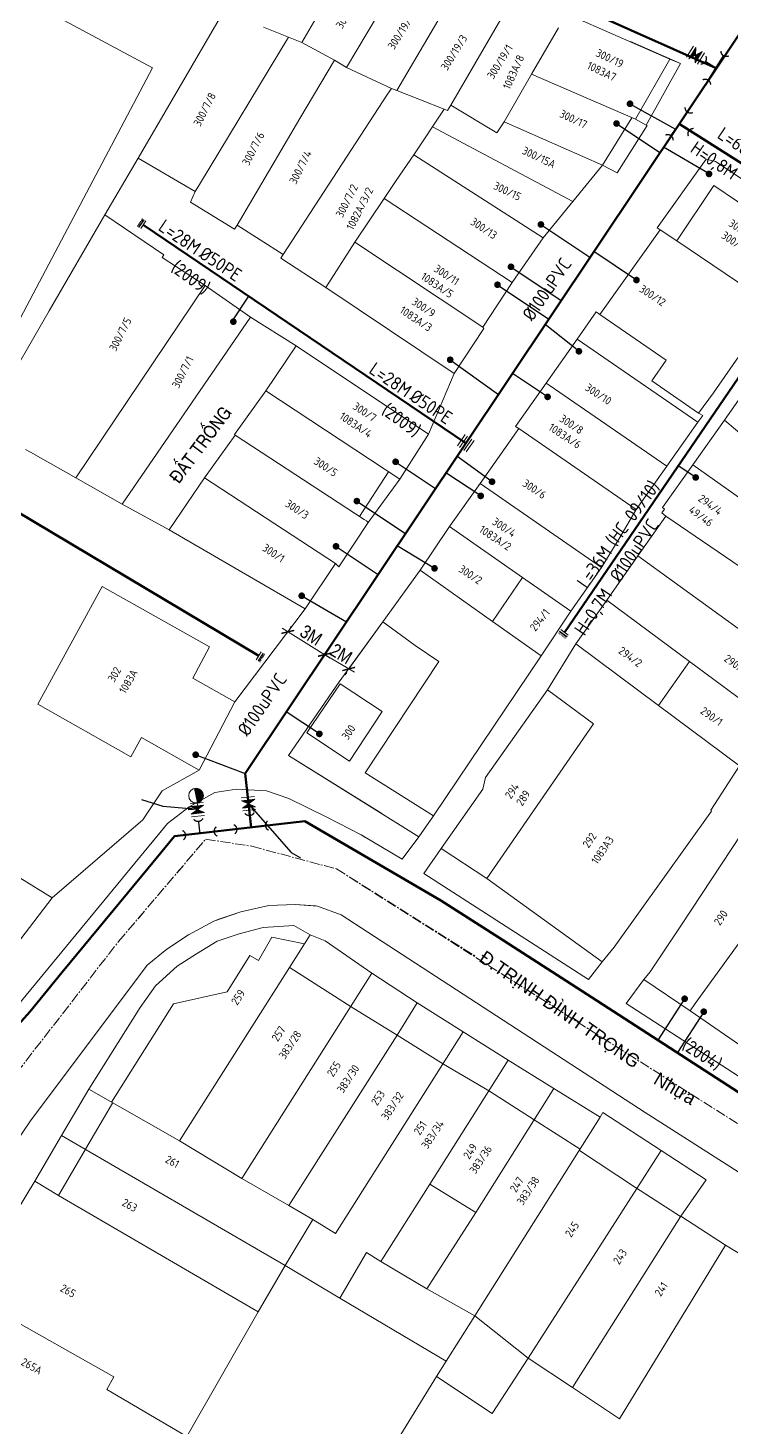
# Model space of a CAD drawing. Header units: inches. Extents: x 595615 to 1194060, y 1190840 to 2385448.
# Drawn here: x 596890.4 to 596943.1, y 1191823 to 1191928 of the extents above; entities that cross this region are included whole.
import ezdxf
from ezdxf.enums import TextEntityAlignment as Align

# ---------------------------------------------------------------- set-up
doc = ezdxf.new("R2010")
doc.units = ezdxf.units.IN
doc.header["$MEASUREMENT"] = 0
doc.linetypes.add('CENTER2', pattern=[1.125, 0.75, -0.125, 0.125, -0.125])
doc.layers.get('Defpoints').update_dxf_attribs({"color": 1})
for name, color, linetype, lineweight in [('Chitiet', 4, 'Continuous', 9), ('DN 100 uPVC', 4, 'Continuous', 50), ('DN 150 uPVC', 4, 'Continuous', 50), ('DN 25 PE', 40, 'Continuous', 30), ('DN 50 PE', 4, 'Continuous', 50), ('DOSAU', 2, 'Continuous', 20), ('DUONG CACH LE', 112, 'Continuous', 5), ('NAM-CDAI', 220, 'Continuous', 25), ('Nen tim duong', 9, 'CENTER2', 0), ('Nen_HTHANH-TP', 9, 'Continuous', 0), ('Nen_SN-HTHANH-TP_new', 7, 'Continuous', 0), ('Nen_SN_HTHANH_old', 9, 'Continuous', 0), ('ONG CAP 3 (DADT)', 221, 'Continuous', 50), ('Te', 4, 'Continuous', 15), ('TEXT PIPE', 3, 'Continuous', 25), ('Text_DiaDanh', 9, 'Continuous', 0), ('Text_GiaoThong', 142, 'Continuous', 0), ('TLK 15', 220, 'Continuous', 20), ('Trucuuhoa', 1, 'Continuous', 15), ('VAN', 7, 'Continuous', 20)]:
    doc.layers.add(name, color=color, linetype=linetype, lineweight=lineweight)
doc.layers.add('ki hieu van', color=170, linetype='Continuous')
doc.styles.add('Dia Danh', font='VHELVCN_0.TTF', dxfattribs={"height": 1})
doc.styles.add('Giao Thong', font='VAPTIMN_0.TTF', dxfattribs={"height": 1})
doc.styles.add('Sonha_QTB', font='isocp.shx', dxfattribs={"height": 0.6, "bigfont": 'bigfont.shx'})
doc.styles.add('text', font='isocp2.shx')
doc.styles.add('VNI-HC', font='VHELVCN_0.TTF')
doc.dimstyles.new('DUONG KICH THUOC', dxfattribs={"dimtxt": 1, "dimasz": 0.7, "dimexe": 0.5, "dimexo": 0.3, "dimgap": 0.2, "dimtad": 1, "dimzin": 0, "dimdsep": 46, "dimtxsty": 'VNI-HC', "dimblk": 'ARCHTICK', "dimcen": 0.09, "dimdle": 0.5, "dimclrd": 256, "dimclre": 256, "dimclrt": 256, "dimadec": 0, "dimazin": 0, "dimtfac": 1, "dimtofl": 0, "dimtmove": 0, "dimatfit": 3, "dimfxl": 1, "dimtolj": 1, "dimtzin": 0, "dimlwd": -1, "dimlwe": -1, "dimarcsym": 0})

# ---------------------------------------------------------------- blocks, each defined once
blk = doc.blocks.new('BIT')
at = {"layer": 'Chitiet', "ltscale": 100}
for p, q in [((0.35, 0), (-0.35, 0)), ((-0.3, -0.16), (-0.35, -0.21)), ((0.35, -0.16), (-0.35, -0.16)), ((-0.18, -0.16), (-0.34, -0.33)), ((-0.06, -0.16), (-0.22, -0.33)), ((0.07, -0.16), (-0.09, -0.33)), ((0.19, -0.16), (0.03, -0.33)), ((0.32, -0.16), (0.15, -0.33)), ((0.35, -0.25), (0.28, -0.33))]:
    blk.add_line(p, q, dxfattribs=at)
blk = doc.blocks.new('TLK 15')
at = {"layer": 'TLK 15', "linetype": 'Continuous', "const_width": 0.25}
blk.add_lwpolyline([(-0.125, 0, 1), (0.125, 0, 1)], format="xyb", close=True, dxfattribs=at)
blk = doc.blocks.new('VAN')
at = {"layer": 'VAN'}
h = blk.add_hatch(color=256, dxfattribs=at)
h.paths.add_polyline_path([(0.21, -0.5), (0.49, 0), (0.21, 0.5)])
h.paths.add_polyline_path([(0.77, 0.5), (0.49, 0), (0.77, -0.5)])
at = {"layer": 'VAN', "ltscale": 100}
for p, q in [((0, 0.5), (0, -0.5)), ((0.77, -0.5), (0.21, 0.5)), ((0.21, -0.5), (0.77, 0.5)), ((0.21, 0.5), (0.21, -0.5)), ((0.77, 0.5), (0.77, -0.5)), ((0.98, 0.5), (0.98, -0.5))]:
    blk.add_line(p, q, dxfattribs=at)
blk = doc.blocks.new('TE+VAN')
at = {"layer": 'Chitiet', "ltscale": 100, "const_width": 0.1}
for points in [[(-0.35, 1.28, 0.571257), (0.35, 1.28)], [(1.1, 0.35, 0.571257), (1.1, -0.35)], [(0.35, -1.28, 0.571257), (-0.35, -1.28)]]:
    blk.add_lwpolyline(points, format="xyb", dxfattribs=at)
for points in [[(0, -1.08), (0, 1.08)], [(0.9, 0), (0, 0)]]:
    blk.add_lwpolyline(points, dxfattribs=at)
at = {"layer": 'VAN'}
blk.add_blockref('VAN', (1.3, 0), dxfattribs=at)
blk = doc.blocks.new('_ArchTick')
at = {"color": 0, "linetype": 'ByBlock', "const_width": 0.15}
blk.add_lwpolyline([(-0.5, -0.5), (0.5, 0.5)], dxfattribs=at)
blk = doc.blocks.new('Trucuuhoa100')
at = {"layer": 'Trucuuhoa', "linetype": 'Continuous'}
blk.add_hatch(color=256, dxfattribs=at).paths.add_polyline_path([(0.55, 0, 0.414373), (0, 0.55, 0.414055), (-0.55, 0)])
blk.add_line((-0.55, 0), (0.55, 0), dxfattribs=at)
at = {"layer": 'Trucuuhoa', "linetype": 'Continuous', "flags": 128}
blk.add_lwpolyline([(0.55, -0.02), (0.89, -0.02)], dxfattribs=at)
at = {"layer": 'Trucuuhoa', "linetype": 'Continuous'}
blk.add_circle((0, 0), 0.551, dxfattribs=at)
blk = doc.blocks.new('*D132')
at = {"layer": 'Defpoints', "color": 0}
for p in [(596912.6, 1191881.02), (596914.42, 1191879.95), (596914.42, 1191879.95)]:
    blk.add_point(p, dxfattribs=at)
at = {"layer": 'DUONG CACH LE'}
for p, q in [((596912.17, 1191881.28), (596914.85, 1191879.7)), ((596912.45, 1191880.76), (596912.35, 1191880.59)), ((596914.27, 1191879.69), (596914.16, 1191879.52))]:
    blk.add_line(p, q, dxfattribs=at)
at = {"layer": 'DUONG CACH LE', "xscale": 0.7, "yscale": 0.7, "zscale": 0.7}
for p, rotation in [((596912.6, 1191881.02), 149.5236644650749), ((596914.42, 1191879.95), 329.5236644650749)]:
    blk.add_blockref('_ArchTick', p, dxfattribs=dict(at, rotation=rotation))
at = {"layer": 'DUONG CACH LE', "insert": (596913.86, 1191881.09), "char_height": 1, "attachment_point": 5, "rotation": 329.5237, "style": 'VNI-HC'}
blk.add_mtext('\\A1;2M', dxfattribs=at)
blk = doc.blocks.new('*D133')
at = {"layer": 'Defpoints', "color": 0}
for p in [(596909.85, 1191882.73), (596909.85, 1191882.73), (596912.6, 1191881.02)]:
    blk.add_point(p, dxfattribs=at)
at = {"layer": 'DUONG CACH LE'}
for p, q in [((596913.02, 1191880.76), (596909.43, 1191883)), ((596910.01, 1191882.99), (596910.11, 1191883.16)), ((596912.76, 1191881.28), (596912.86, 1191881.45))]:
    blk.add_line(p, q, dxfattribs=at)
at = {"layer": 'DUONG CACH LE', "xscale": 0.7, "yscale": 0.7, "zscale": 0.7}
for p, rotation in [((596909.85, 1191882.73), 148.1308139525776), ((596912.6, 1191881.02), 328.1308139525776)]:
    blk.add_blockref('_ArchTick', p, dxfattribs=dict(at, rotation=rotation))
at = {"layer": 'DUONG CACH LE', "insert": (596911.6, 1191882.48), "char_height": 1, "attachment_point": 5, "rotation": 328.1308, "style": 'VNI-HC'}
blk.add_mtext('\\A1;3M', dxfattribs=at)
blk = doc.blocks.new('TE1')
at = {"layer": 'Chitiet', "ltscale": 100, "const_width": 0.1}
for points in [[(-0.35, 1.28, 0.571257), (0.35, 1.28)], [(1.1, 0.35, 0.571257), (1.1, -0.35)], [(0.35, -1.28, 0.571257), (-0.35, -1.28)]]:
    blk.add_lwpolyline(points, format="xyb", dxfattribs=at)
for points in [[(0, -1.08), (0, 1.08)], [(0.9, 0), (0, 0)]]:
    blk.add_lwpolyline(points, dxfattribs=at)
blk = doc.blocks.new('Kieng caunuoc')
at = {"layer": 'Chitiet', "ltscale": 100}
for p, q in [((-0.52, 0.4), (0.52, 0.4)), ((-0.52, 0.2), (0.52, 0.2)), ((-0.52, -0.2), (0.52, -0.2)), ((-0.52, -0.4), (0.52, -0.4))]:
    blk.add_line(p, q, dxfattribs=at)

msp = doc.modelspace()

# ---------------------------------------------------------------- linework, layer by layer
at = {"layer": 'DN 100 uPVC'}
for points in [[(596942.001, 1191925.014), (596909.757, 1191939.389), (596891.147, 1191948.089), (596883.775, 1191951.888)], [(596907.676, 1191880.933), (596883.681, 1191895.245), (596871.538, 1191901.294), (596859.448, 1191907.23), (596849.194, 1191912.28), (596828.273, 1191922.727), (596810.703, 1191931.436)], [(596939.207, 1191920.834), (596965.461, 1191904.204), (596966.061, 1191901.852), (596945.736, 1191873.726)], [(596951.383, 1191913.121), (596930.62, 1191882.695)]]:
    msp.add_lwpolyline(points, dxfattribs=at)
at = {"layer": 'DN 150 uPVC'}
msp.add_lwpolyline([(596955.981, 1191945.931), (596906.642, 1191872.109), (596907.105, 1191868.063)], dxfattribs=at)
at = {"layer": 'DN 25 PE'}
for p, q in [((596935.523, 1191922.34), (596938.942, 1191920.437)), ((596934.512, 1191920.859), (596937.769, 1191918.682)), ((596941.455, 1191917.078), (596938.045, 1191919.095)), ((596928.837, 1191913.286), (596932.518, 1191910.826)), ((596936.011, 1191909.118), (596932.808, 1191911.259)), ((596926.595, 1191910.112), (596930.36, 1191907.596)), ((596925.583, 1191908.764), (596929.425, 1191906.197)), ((596905.643, 1191905.997), (596906.932, 1191907.898)), ((596931.691, 1191903.778), (596929.156, 1191905.795)), ((596922.034, 1191903.138), (596925.648, 1191900.547)), ((596929.341, 1191900.357), (596926.701, 1191902.122)), ((596917.939, 1191895.488), (596920.931, 1191893.488)), ((596925.176, 1191893.993), (596922.545, 1191895.904)), ((596924.324, 1191892.928), (596921.719, 1191894.669)), ((596940.456, 1191894.311), (596939.147, 1191895.19)), ((596915.03, 1191892.539), (596918.67, 1191890.106)), ((596913.468, 1191889.147), (596916.621, 1191887.04)), ((596920.859, 1191887.497), (596918.051, 1191889.18)), ((596910.896, 1191885.44), (596914.247, 1191883.489)), ((596912.222, 1191875.08), (596909.737, 1191876.741)), ((596902.942, 1191873.516), (596906.642, 1191872.109)), ((596939.624, 1191855.214), (596937.621, 1191852.113)), ((596941.059, 1191854.244), (596939.076, 1191851.173))]:
    msp.add_line(p, q, dxfattribs=at)
at = {"layer": 'DN 50 PE'}
msp.add_lwpolyline([(596899.013, 1191913.264), (596923.197, 1191896.879)], dxfattribs=at)
at = {"layer": 'Nen tim duong'}
for p, q in [((596897.155, 1191859.507), (596903.689, 1191867.183)), ((596897.155, 1191859.507), (596903.568, 1191867.046)), ((596903.689, 1191867.183), (596907.149, 1191866.655)), ((596903.689, 1191867.183), (596907.149, 1191866.655)), ((596903.689, 1191867.183), (596907.149, 1191866.655)), ((596907.149, 1191866.655), (596913.511, 1191864.951)), ((596907.149, 1191866.655), (596913.511, 1191864.951)), ((596907.149, 1191866.655), (596913.511, 1191864.951)), ((596913.511, 1191864.951), (596923.951, 1191858.398)), ((596913.511, 1191864.951), (596945.234, 1191844.809)), ((596883.989, 1191842.537), (596897.155, 1191859.507)), ((596883.989, 1191842.537), (596897.155, 1191859.507))]:
    msp.add_line(p, q, dxfattribs=at)
at = {"layer": 'Nen_HTHANH-TP', "linetype": 'Continuous'}
for p, q in [((596915.095, 1191934.252), (596910.911, 1191926.928)), ((596919.076, 1191933.155), (596914.252, 1191925.051)), ((596923.186, 1191932.098), (596918.043, 1191923.334)), ((596887.767, 1191931.45), (596899.702, 1191925.029)), ((596926.638, 1191930.061), (596922.074, 1191922.237)), ((596930.759, 1191929.074), (596938.512, 1191925.681)), ((596904.709, 1191928.693), (596898.638, 1191918.249)), ((596904.709, 1191928.693), (596898.638, 1191918.249)), ((596908.03, 1191928.096), (596909.91, 1191927.338)), ((596930.17, 1191928.034), (596928.132, 1191924.552)), ((596903.229, 1191916.282), (596909.91, 1191927.338)), ((596909.91, 1191927.338), (596910.911, 1191926.928)), ((596910.911, 1191926.928), (596913.362, 1191925.61)), ((596935.551, 1191926.998), (596939.302, 1191925.371)), ((596899.702, 1191925.029), (596884.206, 1191895.787)), ((596913.362, 1191925.61), (596910.745, 1191921.228)), ((596913.362, 1191925.61), (596914.252, 1191925.051)), ((596914.252, 1191925.051), (596917.633, 1191923.494)), ((596938.512, 1191925.681), (596935.935, 1191921.189)), ((596939.302, 1191925.371), (596936.746, 1191920.729)), ((596939.302, 1191925.371), (596936.746, 1191920.729)), ((596938.512, 1191925.681), (596939.302, 1191925.371)), ((596928.132, 1191924.552), (596926.075, 1191920.991)), ((596935.935, 1191921.189), (596928.132, 1191924.552)), ((596917.334, 1191923.064), (596909.513, 1191911.047)), ((596917.334, 1191923.064), (596917.633, 1191923.494)), ((596917.633, 1191923.494), (596918.043, 1191923.334)), ((596918.043, 1191923.334), (596921.585, 1191921.937)), ((596919.297, 1191918.505), (596921.585, 1191921.937)), ((596921.585, 1191921.937), (596921.825, 1191921.847)), ((596922.074, 1191922.237), (596921.825, 1191921.847)), ((596925.536, 1191920.16), (596922.074, 1191922.237)), ((596910.745, 1191921.228), (596906.042, 1191913.245)), ((596926.075, 1191920.991), (596925.536, 1191920.16)), ((596933.468, 1191917.747), (596926.075, 1191920.991)), ((596935.665, 1191921.278), (596933.468, 1191917.747)), ((596936.806, 1191920.719), (596934.558, 1191917.168)), ((596936.806, 1191920.719), (596934.558, 1191917.168)), ((596936.746, 1191920.729), (596935.935, 1191921.189)), ((596936.746, 1191920.729), (596936.806, 1191920.719)), ((596919.297, 1191918.505), (596917.989, 1191916.594)), ((596929.022, 1191912.273), (596919.297, 1191918.505)), ((596898.638, 1191918.249), (596896.121, 1191914.017)), ((596898.638, 1191918.249), (596902.91, 1191915.752)), ((596933.468, 1191917.747), (596929.022, 1191912.273)), ((596933.468, 1191917.747), (596929.022, 1191912.273)), ((596934.558, 1191917.168), (596933.468, 1191917.747)), ((596934.558, 1191917.168), (596933.468, 1191917.747)), ((596941.228, 1191918.193), (596937.552, 1191913.04)), ((596941.228, 1191918.193), (596937.552, 1191913.04)), ((596941.228, 1191918.193), (596941.948, 1191918.014)), ((596941.228, 1191918.193), (596941.948, 1191918.014)), ((596941.948, 1191918.014), (596946.77, 1191914.777)), ((596941.948, 1191918.014), (596943.889, 1191916.715)), ((596917.989, 1191916.594), (596917.08, 1191915.233)), ((596902.56, 1191914.962), (596902.91, 1191915.752)), ((596902.91, 1191915.752), (596903.229, 1191916.282)), ((596939.033, 1191912.061), (596941.809, 1191916.203)), ((596941.809, 1191916.203), (596945.801, 1191913.517)), ((596902.56, 1191914.962), (596905.842, 1191912.944)), ((596917.08, 1191915.233), (596914.883, 1191911.952)), ((596926.685, 1191908.941), (596917.08, 1191915.233)), ((596896.121, 1191914.017), (596891.957, 1191906.803)), ((596896.121, 1191914.017), (596900.553, 1191911.01)), ((596906.042, 1191913.245), (596905.842, 1191912.944)), ((596909.513, 1191911.047), (596906.042, 1191913.245)), ((596929.022, 1191912.273), (596926.685, 1191908.941)), ((596929.022, 1191912.273), (596926.685, 1191908.941)), ((596937.782, 1191912.88), (596933.257, 1191906.536)), ((596937.782, 1191912.88), (596933.257, 1191906.536)), ((596937.552, 1191913.04), (596937.782, 1191912.88)), ((596937.552, 1191913.04), (596937.782, 1191912.88)), ((596937.782, 1191912.88), (596939.033, 1191912.061)), ((596914.883, 1191911.952), (596912.695, 1191908.55)), ((596924.488, 1191905.579), (596914.883, 1191911.952)), ((596939.033, 1191912.061), (596946.277, 1191907.157)), ((596900.553, 1191911.01), (596900.424, 1191910.81)), ((596903.655, 1191908.713), (596900.424, 1191910.81)), ((596909.513, 1191911.047), (596909.324, 1191910.757)), ((596909.324, 1191910.757), (596912.695, 1191908.55)), ((596903.655, 1191908.713), (596893.937, 1191894.275)), ((596907.057, 1191906.345), (596903.655, 1191908.713)), ((596922.341, 1191902.118), (596912.695, 1191908.55)), ((596926.685, 1191908.941), (596924.488, 1191905.579)), ((596926.685, 1191908.941), (596924.488, 1191905.579)), ((596946.277, 1191907.157), (596941.782, 1191900.663)), ((596891.957, 1191906.803), (596887.004, 1191898.249)), ((596907.057, 1191906.345), (596897.419, 1191892.298)), ((596910.469, 1191904.178), (596907.057, 1191906.345)), ((596931.549, 1191904.695), (596932.977, 1191906.726)), ((596931.549, 1191904.695), (596932.977, 1191906.726)), ((596932.977, 1191906.726), (596933.257, 1191906.536)), ((596932.977, 1191906.726), (596933.257, 1191906.536)), ((596933.257, 1191906.536), (596938.23, 1191903.111)), ((596924.568, 1191905.489), (596922.341, 1191902.118)), ((596924.568, 1191905.489), (596922.341, 1191902.118)), ((596924.488, 1191905.579), (596924.568, 1191905.489)), ((596908.212, 1191900.806), (596910.469, 1191904.178)), ((596910.469, 1191904.178), (596910.479, 1191904.188)), ((596920.414, 1191897.556), (596910.479, 1191904.188)), ((596929.231, 1191901.383), (596931.549, 1191904.695)), ((596929.231, 1191901.383), (596931.549, 1191904.695)), ((596931.549, 1191904.695), (596940.624, 1191898.452)), ((596938.23, 1191903.111), (596937.161, 1191901.56)), ((596922.341, 1191902.118), (596920.414, 1191897.556)), ((596944.951, 1191901.946), (596942.613, 1191898.614)), ((596905.854, 1191897.534), (596908.212, 1191900.806)), ((596908.212, 1191900.806), (596918.247, 1191894.174)), ((596926.934, 1191898.141), (596929.231, 1191901.383)), ((596926.934, 1191898.141), (596929.231, 1191901.383)), ((596929.231, 1191901.383), (596929.471, 1191901.223)), ((596929.471, 1191901.223), (596938.286, 1191895.161)), ((596940.673, 1191899.142), (596937.161, 1191901.56)), ((596940.673, 1191899.142), (596941.782, 1191900.663)), ((596942.613, 1191898.614), (596940.226, 1191895.252)), ((596940.624, 1191898.452), (596940.993, 1191898.953)), ((596940.993, 1191898.953), (596940.673, 1191899.142)), ((596945.085, 1191896.516), (596942.613, 1191898.614)), ((596905.914, 1191897.484), (596903.597, 1191894.293)), ((596905.914, 1191897.484), (596905.854, 1191897.534)), ((596905.914, 1191897.484), (596915.589, 1191891.162)), ((596920.414, 1191897.556), (596918.247, 1191894.174)), ((596920.414, 1191897.556), (596918.247, 1191894.174)), ((596927.174, 1191897.992), (596924.277, 1191893.849)), ((596927.174, 1191897.992), (596924.277, 1191893.849)), ((596926.934, 1191898.141), (596927.174, 1191897.992)), ((596926.934, 1191898.141), (596927.174, 1191897.992)), ((596927.174, 1191897.992), (596935.999, 1191891.899)), ((596938.286, 1191895.161), (596940.624, 1191898.452)), ((596890.545, 1191896.222), (596890.175, 1191896.422)), ((596893.937, 1191894.275), (596890.545, 1191896.222)), ((596893.937, 1191894.275), (596890.545, 1191896.222)), ((596917.407, 1191894.724), (596915.229, 1191891.392)), ((596935.999, 1191891.899), (596938.286, 1191895.161)), ((596940.226, 1191895.252), (596937.959, 1191892.06)), ((596940.226, 1191895.252), (596946.76, 1191890.637)), ((596897.419, 1191892.298), (596893.937, 1191894.275)), ((596903.597, 1191894.293), (596900.95, 1191890.39)), ((596913.432, 1191887.86), (596903.597, 1191894.293)), ((596918.247, 1191894.174), (596915.87, 1191890.942)), ((596918.247, 1191894.174), (596915.87, 1191890.942)), ((596924.277, 1191893.849), (596921.99, 1191890.637)), ((596924.277, 1191893.849), (596921.99, 1191890.637)), ((596924.277, 1191893.849), (596933.382, 1191887.557)), ((596900.95, 1191890.39), (596897.419, 1191892.298)), ((596915.589, 1191891.162), (596915.75, 1191891.052)), ((596934.751, 1191889.818), (596935.999, 1191891.899)), ((596938.219, 1191891.4), (596936.122, 1191888.429)), ((596938.109, 1191891.94), (596937.919, 1191891.67)), ((596937.919, 1191891.67), (596938.219, 1191891.4)), ((596937.959, 1191892.06), (596938.109, 1191891.94)), ((596938.219, 1191891.4), (596944.343, 1191887.235)), ((596911.165, 1191884.469), (596900.95, 1191890.39)), ((596911.165, 1191884.469), (596900.95, 1191890.39)), ((596915.87, 1191890.942), (596913.682, 1191887.621)), ((596915.87, 1191890.942), (596913.682, 1191887.621)), ((596915.87, 1191890.942), (596915.75, 1191891.052)), ((596915.87, 1191890.942), (596915.75, 1191891.052)), ((596921.99, 1191890.637), (596919.772, 1191887.356)), ((596921.99, 1191890.637), (596919.772, 1191887.356)), ((596921.99, 1191890.637), (596927.453, 1191886.822)), ((596933.382, 1191887.557), (596934.751, 1191889.818)), ((596936.122, 1191888.429), (596933.774, 1191885.107)), ((596948.499, 1191879.469), (596936.122, 1191888.429)), ((596913.432, 1191887.86), (596911.165, 1191884.469)), ((596913.432, 1191887.86), (596911.165, 1191884.469)), ((596913.682, 1191887.621), (596913.432, 1191887.86)), ((596913.432, 1191887.86), (596913.682, 1191887.621)), ((596913.432, 1191887.86), (596913.682, 1191887.621)), ((596919.772, 1191887.356), (596916.986, 1191883.493)), ((596919.772, 1191887.356), (596916.986, 1191883.493)), ((596919.772, 1191887.356), (596925.206, 1191883.52)), ((596931.095, 1191884.275), (596933.382, 1191887.557)), ((596895.923, 1191886.146), (596891.101, 1191877.302)), ((596895.923, 1191886.146), (596903.967, 1191881.603)), ((596927.453, 1191886.822), (596925.206, 1191883.52)), ((596927.453, 1191886.822), (596931.095, 1191884.275)), ((596933.774, 1191885.107), (596931.457, 1191881.835)), ((596933.774, 1191885.107), (596939.988, 1191880.502)), ((596911.165, 1191884.469), (596905.88, 1191877.484)), ((596911.165, 1191884.469), (596905.88, 1191877.484)), ((596928.858, 1191880.943), (596931.095, 1191884.275)), ((596916.986, 1191883.493), (596913.709, 1191878.981)), ((596916.986, 1191883.493), (596913.709, 1191878.981)), ((596916.986, 1191883.493), (596914.418, 1191879.951)), ((596916.986, 1191883.493), (596919.407, 1191881.705)), ((596928.858, 1191880.943), (596925.206, 1191883.52)), ((596919.407, 1191881.705), (596921.178, 1191880.517)), ((596931.457, 1191881.835), (596929.34, 1191878.393)), ((596937.671, 1191877.21), (596931.457, 1191881.835)), ((596903.967, 1191881.603), (596902.739, 1191879.272)), ((596920.777, 1191868.936), (596928.858, 1191880.943)), ((596915.655, 1191872.162), (596921.178, 1191880.517)), ((596939.988, 1191880.502), (596937.671, 1191877.21)), ((596946.062, 1191876.007), (596939.988, 1191880.502)), ((596902.739, 1191879.272), (596905.88, 1191877.484)), ((596913.709, 1191878.981), (596909.914, 1191873.458)), ((596911.292, 1191875.149), (596913.789, 1191878.841)), ((596911.292, 1191875.149), (596913.789, 1191878.841)), ((596913.789, 1191878.841), (596916.941, 1191876.753)), ((596929.34, 1191878.393), (596924.685, 1191871.82)), ((596929.34, 1191878.393), (596932.792, 1191875.836)), ((596891.101, 1191877.302), (596898.074, 1191873.368)), ((596905.88, 1191877.484), (596903.195, 1191872.362)), ((596914.484, 1191873.041), (596916.941, 1191876.753)), ((596937.671, 1191877.21), (596943.734, 1191872.695)), ((596932.792, 1191875.836), (596924.791, 1191864.23)), ((596898.074, 1191873.368), (596898.883, 1191874.799)), ((596903.195, 1191872.362), (596898.883, 1191874.799)), ((596914.484, 1191873.041), (596911.292, 1191875.149)), ((596919.679, 1191867.366), (596909.914, 1191873.458)), ((596916.897, 1191869.103), (596909.914, 1191873.458)), ((596903.195, 1191872.362), (596900.426, 1191870.81)), ((596941.577, 1191869.353), (596943.734, 1191872.695)), ((596915.655, 1191872.162), (596920.777, 1191868.936)), ((596924.685, 1191871.82), (596924.476, 1191870.929)), ((596900.426, 1191870.81), (596898.978, 1191868.629)), ((596904.366, 1191870.673), (596902.457, 1191869.612)), ((596902.457, 1191869.612), (596904.366, 1191870.673)), ((596902.457, 1191869.612), (596904.366, 1191870.673)), ((596905.996, 1191870.934), (596904.366, 1191870.673)), ((596904.366, 1191870.673), (596905.996, 1191870.934)), ((596904.366, 1191870.673), (596905.996, 1191870.934)), ((596904.366, 1191870.673), (596905.996, 1191870.934)), ((596905.996, 1191870.934), (596905.996, 1191870.934)), ((596908.266, 1191870.806), (596905.996, 1191870.934)), ((596905.996, 1191870.934), (596908.266, 1191870.806)), ((596905.996, 1191870.934), (596908.266, 1191870.806)), ((596905.996, 1191870.934), (596908.266, 1191870.806)), ((596909.936, 1191870.238), (596908.266, 1191870.806)), ((596908.266, 1191870.806), (596909.936, 1191870.238)), ((596908.266, 1191870.806), (596909.936, 1191870.238)), ((596908.266, 1191870.806), (596909.936, 1191870.238)), ((596912.737, 1191868.87), (596909.936, 1191870.238)), ((596909.936, 1191870.238), (596912.737, 1191868.87)), ((596909.936, 1191870.238), (596912.737, 1191868.87)), ((596924.476, 1191870.929), (596921.359, 1191866.477)), ((596902.457, 1191869.612), (596900.828, 1191868.35)), ((596900.828, 1191868.35), (596902.457, 1191869.612)), ((596900.828, 1191868.35), (596902.457, 1191869.612)), ((596941.647, 1191869.293), (596934.325, 1191859.097)), ((596941.577, 1191869.353), (596941.647, 1191869.293)), ((596900.828, 1191868.35), (596881.147, 1191844.484)), ((596881.147, 1191844.484), (596900.828, 1191868.35)), ((596898.978, 1191868.629), (596892.162, 1191862.773)), ((596898.978, 1191868.629), (596898.428, 1191868.148)), ((596899.579, 1191866.829), (596900.828, 1191868.35)), ((596915.359, 1191867.512), (596912.737, 1191868.87)), ((596912.737, 1191868.87), (596915.359, 1191867.512)), ((596912.737, 1191868.87), (596915.359, 1191867.512)), ((596920.777, 1191868.936), (596919.679, 1191867.366)), ((596915.639, 1191867.342), (596915.359, 1191867.512)), ((596915.359, 1191867.512), (596918.44, 1191865.675)), ((596915.359, 1191867.512), (596918.44, 1191865.675)), ((596918.44, 1191865.675), (596919.679, 1191867.366)), ((596918.44, 1191865.675), (596919.679, 1191867.366)), ((596939.334, 1191860.681), (596943.948, 1191867.665)), ((596921.359, 1191866.477), (596920.051, 1191864.616)), ((596920.051, 1191864.616), (596921.359, 1191866.477)), ((596921.359, 1191866.477), (596924.791, 1191864.23)), ((596889.751, 1191864.291), (596892.162, 1191862.773)), ((596920.051, 1191864.616), (596932.407, 1191856.666)), ((596920.051, 1191864.616), (596932.407, 1191856.666)), ((596924.791, 1191864.23), (596933.436, 1191857.977)), ((596940.419, 1191854.852), (596947.641, 1191864.868)), ((596892.162, 1191862.773), (596878.557, 1191845.042)), ((596908.423, 1191862.206), (596906.333, 1191861.735)), ((596908.423, 1191862.206), (596906.333, 1191861.735)), ((596906.333, 1191861.735), (596908.423, 1191862.206)), ((596910.403, 1191862.278), (596908.423, 1191862.206)), ((596910.403, 1191862.278), (596908.423, 1191862.206)), ((596908.423, 1191862.206), (596910.403, 1191862.278)), ((596911.963, 1191862.179), (596910.403, 1191862.278)), ((596912.073, 1191862.169), (596910.403, 1191862.278)), ((596910.403, 1191862.278), (596912.073, 1191862.169)), ((596913.853, 1191861.521), (596912.073, 1191862.169)), ((596912.073, 1191862.169), (596913.853, 1191861.521)), ((596904.294, 1191861.043), (596902.405, 1191860.022)), ((596902.405, 1191860.022), (596904.294, 1191861.043)), ((596906.333, 1191861.735), (596904.294, 1191861.043)), ((596904.294, 1191861.043), (596906.333, 1191861.735)), ((596906.333, 1191861.735), (596904.524, 1191861.123)), ((596907.994, 1191860.566), (596910.294, 1191860.718)), ((596910.294, 1191860.718), (596911.525, 1191859.999)), ((596936.665, 1191846.689), (596913.853, 1191861.521)), ((596913.853, 1191861.521), (596936.665, 1191846.689)), ((596902.405, 1191860.022), (596900.775, 1191858.94)), ((596900.775, 1191858.94), (596902.405, 1191860.022)), ((596904.545, 1191859.523), (596906.195, 1191860.075)), ((596906.195, 1191860.075), (596907.994, 1191860.566)), ((596907.646, 1191858.086), (596908.655, 1191859.827)), ((596908.655, 1191859.827), (596911.105, 1191859.329)), ((596911.105, 1191859.329), (596911.525, 1191859.999)), ((596911.525, 1191859.999), (596912.655, 1191859.57)), ((596937.027, 1191857.23), (596939.334, 1191860.681)), ((596900.775, 1191858.94), (596899.306, 1191857.739)), ((596899.306, 1191857.739), (596900.775, 1191858.94)), ((596901.727, 1191844.551), (596911.105, 1191859.329)), ((596903.006, 1191858.582), (596904.545, 1191859.523)), ((596912.655, 1191859.57), (596916.157, 1191857.133)), ((596934.325, 1191859.097), (596933.436, 1191857.977)), ((596899.306, 1191857.739), (596890.546, 1191846.052)), ((596890.546, 1191846.052), (596899.306, 1191857.739)), ((596899.938, 1191856.18), (596901.556, 1191857.661)), ((596901.556, 1191857.661), (596903.006, 1191858.582)), ((596905.308, 1191855.744), (596907.006, 1191858.465)), ((596907.006, 1191858.465), (596907.646, 1191858.086)), ((596932.407, 1191856.666), (596933.436, 1191857.977)), ((596932.407, 1191856.666), (596933.436, 1191857.977)), ((596906.399, 1191841.735), (596916.157, 1191857.133)), ((596910.027, 1191857.528), (596914.609, 1191854.611)), ((596916.157, 1191857.133), (596919.559, 1191854.915)), ((596936.557, 1191856.659), (596935.229, 1191854.848)), ((596935.229, 1191854.848), (596936.557, 1191856.659)), ((596936.557, 1191856.659), (596937.027, 1191857.23)), ((596936.557, 1191856.659), (596940.039, 1191854.322)), ((596898.769, 1191854.569), (596899.938, 1191856.18)), ((596901.289, 1191854.841), (596905.308, 1191855.744)), ((596894.914, 1191848.436), (596898.769, 1191854.569)), ((596896.615, 1191847.457), (596901.289, 1191854.841)), ((596914.609, 1191854.611), (596918.061, 1191852.484)), ((596919.559, 1191854.915), (596918.061, 1191852.484)), ((596919.559, 1191854.915), (596923, 1191852.738)), ((596935.229, 1191854.848), (596954.959, 1191842.104)), ((596935.229, 1191854.848), (596954.959, 1191842.104)), ((596940.039, 1191854.322), (596940.419, 1191854.852)), ((596940.039, 1191854.322), (596944.452, 1191851.266)), ((596918.061, 1191852.484), (596909.921, 1191839.698)), ((596923, 1191852.738), (596913.423, 1191837.61)), ((596918.061, 1191852.484), (596921.522, 1191850.307)), ((596926.392, 1191850.611), (596923, 1191852.738)), ((596920.51, 1191841.316), (596926.392, 1191850.611)), ((596921.522, 1191850.307), (596924.984, 1191848.28)), ((596926.392, 1191850.611), (596929.814, 1191848.494)), ((596892.877, 1191844.964), (596894.914, 1191848.436)), ((596901.727, 1191844.551), (596894.914, 1191848.436)), ((596929.814, 1191848.494), (596923.951, 1191839.189)), ((596924.984, 1191848.28), (596928.336, 1191846.143)), ((596929.814, 1191848.494), (596933.296, 1191846.327)), ((596896.695, 1191847.397), (596894.678, 1191843.925)), ((596890.546, 1191846.052), (596884.173, 1191836.717)), ((596884.173, 1191836.717), (596890.546, 1191846.052)), ((596933.296, 1191846.327), (596923.878, 1191831.429)), ((596928.336, 1191846.143), (596931.778, 1191843.925)), ((596933.296, 1191846.327), (596933.475, 1191846.677)), ((596933.475, 1191846.677), (596937.858, 1191843.83)), ((596955.395, 1191834.734), (596936.665, 1191846.689)), ((596936.665, 1191846.689), (596955.395, 1191834.734)), ((596890.869, 1191841.532), (596892.877, 1191844.964)), ((596909.655, 1191835.207), (596892.877, 1191844.964)), ((596894.678, 1191843.925), (596892.64, 1191840.464)), ((596906.399, 1191841.735), (596901.727, 1191844.551)), ((596937.858, 1191843.83), (596927.89, 1191828.252)), ((596931.738, 1191843.825), (596935.94, 1191841.069)), ((596937.858, 1191843.83), (596941.229, 1191841.633)), ((596885.806, 1191833.198), (596890.869, 1191841.532)), ((596890.869, 1191841.532), (596892.64, 1191840.464)), ((596909.921, 1191839.698), (596906.399, 1191841.735)), ((596920.51, 1191841.316), (596916.824, 1191835.503)), ((596920.51, 1191841.316), (596923.951, 1191839.189)), ((596935.94, 1191841.069), (596939.312, 1191838.891)), ((596941.229, 1191841.633), (596939.332, 1191838.901)), ((596892.64, 1191840.464), (596907.637, 1191831.736)), ((596911.732, 1191838.649), (596909.921, 1191839.698)), ((596911.732, 1191838.649), (596909.655, 1191835.207)), ((596911.732, 1191838.649), (596913.423, 1191837.61)), ((596923.951, 1191839.189), (596920.276, 1191833.466)), ((596939.332, 1191838.901), (596931.222, 1191826.055)), ((596942.693, 1191836.734), (596939.332, 1191838.901)), ((596934.744, 1191823.708), (596942.693, 1191836.734)), ((596942.693, 1191836.734), (596952.568, 1191830.662)), ((596915.764, 1191836.192), (596913.757, 1191832.751)), ((596915.764, 1191836.192), (596916.824, 1191835.503)), ((596920.276, 1191833.466), (596916.824, 1191835.503)), ((596907.637, 1191831.736), (596909.655, 1191835.207)), ((596909.655, 1191835.207), (596913.757, 1191832.751)), ((596920.276, 1191833.466), (596923.878, 1191831.429)), ((596921.74, 1191828.047), (596913.757, 1191832.751)), ((596887.457, 1191832.13), (596896.801, 1191826.867)), ((596902.285, 1191822.391), (596907.637, 1191831.736)), ((596923.878, 1191831.429), (596921.74, 1191828.047)), ((596927.89, 1191828.252), (596923.878, 1191831.429)), ((596925.184, 1191824.12), (596927.89, 1191828.252)), ((596927.89, 1191828.252), (596931.222, 1191826.055)), ((596921.001, 1191826.887), (596921.74, 1191828.047)), ((596896.801, 1191826.867), (596896.282, 1191825.917)), ((596917.925, 1191821.884), (596921.001, 1191826.887)), ((596921.001, 1191826.887), (596925.184, 1191824.12)), ((596931.222, 1191826.055), (596934.744, 1191823.708)), ((596896.282, 1191825.917), (596902.285, 1191822.391))]:
    msp.add_line(p, q, dxfattribs=at)
at = {"layer": 'Nen_HTHANH-TP'}
msp.add_lwpolyline([(596931.245, 1191915.01), (596920.705, 1191920.618)], dxfattribs=at)
at = {"layer": 'ONG CAP 3 (DADT)'}
msp.add_lwpolyline([(596879.991, 1191842.521), (596890.492, 1191854.245), (596892.928, 1191857.199), (596895.676, 1191860.531), (596899.373, 1191865.015), (596901.343, 1191867.403), (596911.122, 1191868.523), (596921.34, 1191862.597), (596925.688, 1191859.8), (596931.866, 1191855.825), (596934.687, 1191854.008), (596944.551, 1191847.636), (596948.317, 1191845.203), (596954.396, 1191841.277), (596958.794, 1191838.122)], dxfattribs=at)

# ---------------------------------------------------------------- block references
at = {"layer": 'Chitiet'}
for name, p, rotation in [('TE+VAN', (596941.955, 1191925.033), 147.8131011806018), ('BIT', (596899.013, 1191913.264), 235.7677759828262), ('Kieng caunuoc', (596923.197, 1191896.879), 235.4470159693002), ('BIT', (596930.62, 1191882.695), 322.518104083003), ('BIT', (596907.676, 1191880.933), 57.19838922749586), ('TE+VAN', (596907.105, 1191868.063), 96.1307805123714), ('TE+VAN', (596903.256, 1191867.622), 96.1307805123714)]:
    msp.add_blockref(name, p, dxfattribs=dict(at, rotation=rotation))
at = {"layer": 'Te', "rotation": 324.7415964968612}
msp.add_blockref('TE1', (596939.207, 1191920.834), dxfattribs=at)
at = {"layer": 'TLK 15', "rotation": 359.9999999934133}
for p in [(596935.523, 1191922.34), (596934.512, 1191920.859), (596941.455, 1191917.078), (596928.837, 1191913.286), (596926.595, 1191910.112), (596925.583, 1191908.764), (596936.011, 1191909.118), (596931.691, 1191903.778), (596922.034, 1191903.138), (596929.341, 1191900.357), (596917.939, 1191895.488), (596925.176, 1191893.993), (596915.03, 1191892.539), (596924.324, 1191892.928), (596913.468, 1191889.147), (596920.859, 1191887.497), (596910.896, 1191885.44), (596912.222, 1191875.08), (596902.942, 1191873.516), (596939.624, 1191855.214), (596941.059, 1191854.244)]:
    msp.add_blockref('TLK 15', p, dxfattribs=at)
at = {"layer": 'TLK 15'}
for p in [(596935.523, 1191922.34), (596934.512, 1191920.859), (596941.455, 1191917.078), (596928.837, 1191913.286), (596926.595, 1191910.112), (596925.583, 1191908.764), (596936.011, 1191909.118), (596905.768, 1191905.997), (596931.691, 1191903.778), (596922.034, 1191903.138), (596929.341, 1191900.357), (596917.939, 1191895.488), (596940.456, 1191894.311), (596925.176, 1191893.993), (596915.03, 1191892.539), (596924.324, 1191892.928), (596913.468, 1191889.147), (596920.859, 1191887.497), (596910.896, 1191885.44), (596912.222, 1191875.08), (596902.942, 1191873.516), (596939.624, 1191855.214), (596941.059, 1191854.244)]:
    msp.add_blockref('TLK 15', p, dxfattribs=at)
at = {"layer": 'Trucuuhoa', "rotation": 281.2070697731269}
msp.add_blockref('Trucuuhoa100', (596902.971, 1191870.449), dxfattribs=at)

# ---------------------------------------------------------------- texts
at = {"layer": 'DOSAU', "style": 'text'}
for s, rotation, p in [('H=0,8M', 325.55626, (596939.963, 1191918.77)), ('H=0,7M', 56.07792, (596932.11, 1191882.375))]:
    msp.add_text(s, height=1, rotation=rotation, dxfattribs=at).set_placement(p)
at = {"layer": 'NAM-CDAI', "style": 'text'}
for s, rotation, p in [('L=68M', 326.10899, (596941.997, 1191919.829)), ('L=28M', 325.55806, (596900.061, 1191912.911)), ('(2009)', 323.42447, (596900.995, 1191909.864)), ('L=28M', 325.55806, (596915.863, 1191902.204)), ('(2009)', 323.42447, (596916.797, 1191899.157)), ('(HC 09/10)', 53.29135, (596934.438, 1191889.063)), ('L=36M', 55.30049, (596932.282, 1191885.913)), ('(2004)', 326.99372, (596939.327, 1191851.514))]:
    msp.add_text(s, height=1, rotation=rotation, dxfattribs=at).set_placement(p)
at = {"layer": 'Nen_SN-HTHANH-TP_new', "style": 'Sonha_QTB'}
for s, rotation, p in [('300/19/7', 57.97412, (596914.447, 1191929.308)), ('300/19/5', 57.97412, (596918.349, 1191927.76)), ('300/19/3', 57.97412, (596922.326, 1191926.182)), ('300/19/1', 57.97412, (596925.764, 1191925.493)), ('300/19', 334.52444, (596934.007, 1191925.748)), ('300/7/8', 63.07468, (596903.615, 1191921.916)), ('300/17', 334.52444, (596931.283, 1191921.187)), ('300/7/6', 63.07468, (596907.261, 1191918.973)), ('300/7/4', 63.07468, (596910.804, 1191917.586)), ('300/15A', 334.52444, (596928.694, 1191918.318)), ('300/15', 334.52444, (596926.325, 1191915.782)), ('300/7/2', 63.07468, (596914.284, 1191915.062)), ('300/13', 326.38147, (596924.563, 1191912.99)), ('300/14', 326.38147, (596943.932, 1191912.865)), ('300/11', 326.38147, (596921.769, 1191909.496)), ('300/12', 326.38147, (596937.221, 1191907.957)), ('300/9', 326.38147, (596920.05, 1191907.067)), ('300/7/5', 63.07468, (596897.289, 1191905.051)), ('300/7/1', 63.07468, (596901.971, 1191902.211)), ('300/10', 326.38147, (596933.156, 1191900.559)), ('300/7', 326.38147, (596915.619, 1191899.225)), ('300/8', 326.38147, (596931.134, 1191898.293)), ('300/5', 326.38147, (596912.704, 1191895.104)), ('300/6', 326.38147, (596928.355, 1191893.44)), ('300/3', 326.38147, (596910.55, 1191891.919)), ('294/4', 323.72395, (596941.553, 1191892.269)), ('300/4', 326.38147, (596926.08, 1191890.568)), ('300/1', 326.38147, (596908.788, 1191888.637)), ('300/2', 326.38147, (596923.557, 1191887.022)), ('294/1', 51.49476, (596928.756, 1191883.627)), ('294/2', 323.72395, (596935.554, 1191880.86)), ('290/3', 324.64735, (596943.473, 1191880.288)), ('302', 59.95439, (596896.847, 1191879.541)), ('290/1', 324.64735, (596941.646, 1191876.392)), ('300', 55.97963, (596914.414, 1191875.203)), ('294', 55.97963, (596926.669, 1191870.801)), ('292', 55.97963, (596932.49, 1191867.107)), ('290', 55.97963, (596942.339, 1191861.293)), ('259', 56.58598, (596906.124, 1191855.334)), ('257', 56.58598, (596909.159, 1191852.593)), ('255', 56.58598, (596913.313, 1191849.95)), ('253', 56.58598, (596916.616, 1191847.782)), ('251', 56.58598, (596919.789, 1191845.525)), ('249', 56.58598, (596923.535, 1191843.785)), ('261', 331.0853, (596901.187, 1191842.996)), ('247', 56.58598, (596927.031, 1191841.286)), ('263', 331.0853, (596897.996, 1191839.733)), ('245', 56.58598, (596931.175, 1191837.926)), ('243', 56.58598, (596934.775, 1191835.873)), ('265', 331.0853, (596893.369, 1191833.31)), ('241', 56.58598, (596937.867, 1191833.438)), ('265A', 331.0853, (596890.639, 1191827.658))]:
    msp.add_text(s, height=0.6, rotation=rotation, dxfattribs=at).set_placement(p, align=Align.MIDDLE)
at = {"layer": 'Nen_SN_HTHANH_old', "style": 'Sonha_QTB'}
for s, rotation, p in [('1083A/8', 65.70045, (596926.789, 1191924.716)), ('1083A7', 334.52444, (596933.398, 1191924.775)), ('1082A/3/2', 63.07468, (596915.254, 1191914.48)), ('300/16', 326.38147, (596943.388, 1191911.968)), ('1083A/5', 326.38147, (596921.059, 1191908.734)), ('1083A/3', 326.38147, (596919.468, 1191906.214)), ('1083A/4', 326.38147, (596914.957, 1191898.252)), ('1083A/6', 326.38147, (596930.639, 1191897.428)), ('49/46', 323.72395, (596940.848, 1191891.408)), ('1083A/2', 326.38147, (596925.42, 1191889.774)), ('1083A', 59.95439, (596897.887, 1191879.017)), ('289', 55.97963, (596927.511, 1191870.274)), ('1083A3', 55.97963, (596933.461, 1191866.364)), ('383/28', 56.58598, (596910.024, 1191851.763)), ('383/30', 56.58598, (596914.378, 1191849.209)), ('383/32', 56.58598, (596917.7, 1191847.178)), ('383/34', 56.58598, (596920.718, 1191845.03)), ('383/36', 56.58598, (596924.32, 1191843.154)), ('383/38', 56.58598, (596927.879, 1191840.819))]:
    msp.add_text(s, height=0.6, rotation=rotation, dxfattribs=at).set_placement(p, align=Align.MIDDLE)
at = {"layer": 'TEXT PIPE', "style": 'text'}
for s, rotation, p in [('%%c50PE', 325.97705, (596903.104, 1191910.863)), ('%%c100uPVC', 55.43663, (596928.193, 1191905.967)), ('%%c50PE', 325.97705, (596918.907, 1191900.157)), ('%%c100uPVC', 55.84393, (596934.76, 1191886.376)), ('%%c100uPVC', 55.43663, (596906.834, 1191874.821))]:
    msp.add_text(s, height=1, rotation=rotation, dxfattribs=at).set_placement(p)
at = {"layer": 'Text_DiaDanh', "linetype": 'Continuous', "style": 'Dia Danh'}
msp.add_text('ÑAÁT TROÁNG', height=1, rotation=53.24372, dxfattribs=at).set_placement((596903.129, 1191896.906), align=Align.MIDDLE)
at = {"layer": 'Text_GiaoThong', "linetype": 'Continuous', "style": 'Giao Thong'}
for s, rotation, p in [('Ñ.TRÒNH ÑÌNH TROÏNG', 325.24847, (596930.28, 1191854.436)), ('Nhöïa', 329.63242, (596938.866, 1191848.411))]:
    msp.add_text(s, height=1, rotation=rotation, dxfattribs=at).set_placement(p, align=Align.MIDDLE)

# ---------------------------------------------------------------- dimensions: what is measured, and where the dimension line sits
at = {"layer": 'DUONG CACH LE'}
for p2, text, picture, middle in [((596909.85, 1191882.731), '3M', '*D133', (596911.6, 1191882.48)), ((596914.418, 1191879.951), '2M', '*D132', (596913.864, 1191881.09))]:
    dim = msp.add_aligned_dim(p1=(596912.599, 1191881.022), p2=p2, distance=0, text=text, dimstyle='DUONG KICH THUOC', override={"dimpost": 'M'}, dxfattribs=at)
    dim.commit()
    dim.dimension.update_dxf_attribs({"geometry": picture, "text_midpoint": middle})

# ---------------------------------------------------------------- leaders
at = {"layer": 'ki hieu van'}
for points in [[(596903.064, 1191869.407), (596900.496, 1191869.644), (596898.89, 1191870.124)], [(596906.902, 1191869.839), (596910.105, 1191866.19), (596910.792, 1191865.786)]]:
    msp.add_leader(points, dimstyle='DUONG KICH THUOC', override={"dimgap": 0.2, "dimtad": 0}, dxfattribs=at)

doc.saveas('drawing.dxf')
